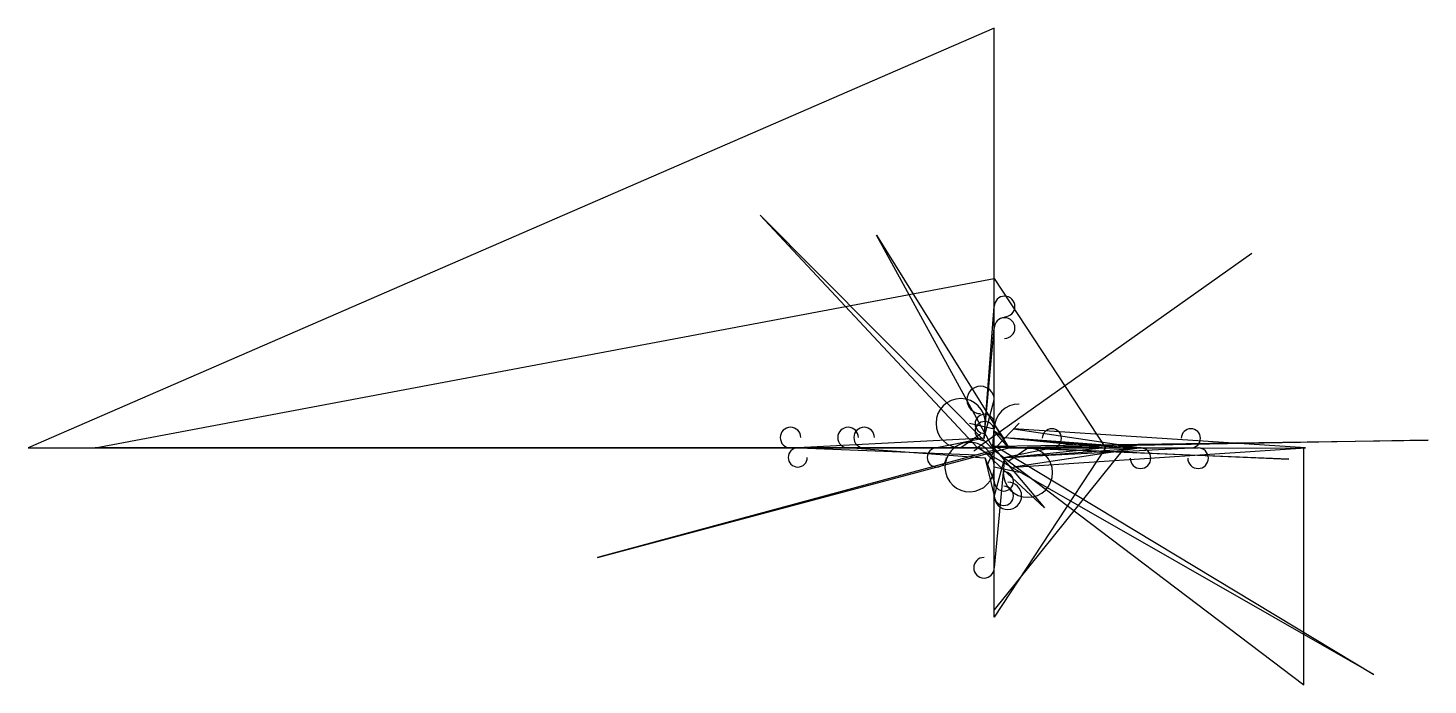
# Model space of a CAD drawing. Header units: metres. Extents: x -2015 to 905, y -494 to 876.
import ezdxf

# ---------------------------------------------------------------- set-up
doc = ezdxf.new("R2010")
doc.units = ezdxf.units.M

msp = doc.modelspace()

# ---------------------------------------------------------------- linework, layer by layer
at = {"layer": 'TOOL_0'}
for p, q in [((0, 875.733), (-2015.42, 0)), ((0, 1), (0, 875.733)), ((0, -5.198), (-488.354, 485.697)), ((-488.354, 485.697), (-35, 0)), ((0, -5), (-245.78, 443.949)), ((-245.78, 443.949), (30.48, 0)), ((536.916, 405.204), (-35, 0)), ((-1875, 0), (0, 353)), ((0, 353), (231.902, 0)), ((-21.5, 21.5), (0, 295)), ((-21.5, 21.5), (0, 295)), ((-21.5, 21.5), (0, 250)), ((-21.5, 21.5), (0, 100)), ((-51.5, 51.5), (0, 40)), ((0, 50), (-3.536, 3.536)), ((0, 50), (-3.536, 3.536)), ((0, 35), (-3.536, 3.536)), ((30, 0), (0, 50)), ((20, 20), (0, 50)), ((30, 0), (0, 50)), ((20, 20), (0, 50)), ((30, 0), (0, 35)), ((20, 20), (0, 35)), ((51.5, 51.5), (4.717, 2.399)), ((648.757, 0), (40, 40)), ((40, 40), (306.578, 0)), ((-2015.42, 0), (-1, 0)), ((-29.983, 0), (-1875, 0)), ((-827.702, -228.713), (30, 0)), ((-36.416, -15.084), (-425, 0)), ((-20, 20), (-410, 0)), ((-21.5, -21.5), (-305, 0)), ((-35, 0), (-271.5, 0)), ((-35, 0), (-271.5, 0)), ((-20, 20), (-120, 0)), ((-20, 20), (-120, 0)), ((-28.5, 28.5), (-70, 0)), ((791.869, -472.338), (-35, 0)), ((105.019, -125.036), (-29.983, 0)), ((-3.536, 3.536), (904.536, 16.464)), ((-3.536, 3.536), (614.536, -23.536)), ((-3.536, 3.536), (105.019, -125.036)), ((645.774, -1), (0, 1)), ((271.5, 0), (0, -338)), ((231.902, 0), (0, -353)), ((271.5, 0), (0, -338)), ((4.717, 2.399), (791.869, -472.338)), ((20, -20), (120, 0)), ((20, -20), (410, 0)), ((20, -20), (120, 0)), ((21.5, 21.5), (305, 0)), ((21.5, 21.5), (271.5, 0)), ((21.5, 21.5), (271.5, 0)), ((28.5, -28.5), (70, 0)), ((904.536, 16.464), (30, 0)), ((614.536, -23.536), (30, 0)), ((30.48, 0), (425, 0)), ((306.578, 0), (34.641, 20)), ((34.641, 20), (231.902, 0)), ((231.902, 0), (34.641, -20)), ((34.641, -20), (306.578, 0)), ((306.578, 0), (40, -40)), ((40, -40), (648.757, 0)), ((645.774, -494.5), (645.774, 1)), ((645.774, 1), (645.774, -1)), ((0, -5), (-827.702, -228.713)), ((-20, -20), (0, -100)), ((-20, -20), (0, -70)), ((-20, -20), (0, -100)), ((-15.084, -36.416), (0, -5)), ((0, -338), (0, -5)), ((0, -338), (0, -5)), ((0, -5), (645.774, -494.5)), ((0, -353), (0, -5.198)), ((21.5, -21.5), (0, -100)), ((21.5, -21.5), (0, -250)), ((51.5, -51.5), (0, -40))]:
    msp.add_line(p, q, dxfattribs=at)
for centre, radius, start, end in [((21.5, 295), 21.5, 270, 180), ((21.5, 295), 21.5, 270, 180), ((21.5, 250), 21.5, 270, 180), ((-28.5, 100), 28.5, 0, 270), ((-70, 51.5), 51.5, 0, 270), ((51.5, 40), 51.5, 90, 180), ((-20, 50), 20, 0, 270), ((-20, 50), 20, 0, 270), ((-425, 21.5), 21.5, 0, 270), ((-305, 21.5), 21.5, 0, 270), ((-271.5, 21.5), 21.5, 0, 270), ((-271.5, 21.5), 21.5, 0, 270), ((-20, 35), 20, 0, 270), ((120, 20), 20, 270, 180), ((120, 20), 20, 270, 180), ((410, 20), 20, 270, 180), ((-410, -20), 20, 90, 0), ((-120, -20), 20, 90, 0), ((-120, -20), 20, 90, 0), ((-51.5, -40), 51.5, 5.62085, 0), ((70, -51.5), 51.5, 180, 90), ((305, -21.5), 21.5, 180, 90), ((425, -21.5), 21.5, 180, 90), ((-71.416, 36.416), 51.5, 304.200484, 315), ((20, -70), 20, 180, 90), ((28.5, -100), 28.5, 180, 90), ((20, -100), 20, 180, 90), ((20, -100), 20, 180, 90), ((-21.5, -250), 21.5, 90, 0)]:
    msp.add_arc(centre, radius, start, end, dxfattribs=at)

doc.saveas('drawing.dxf')
